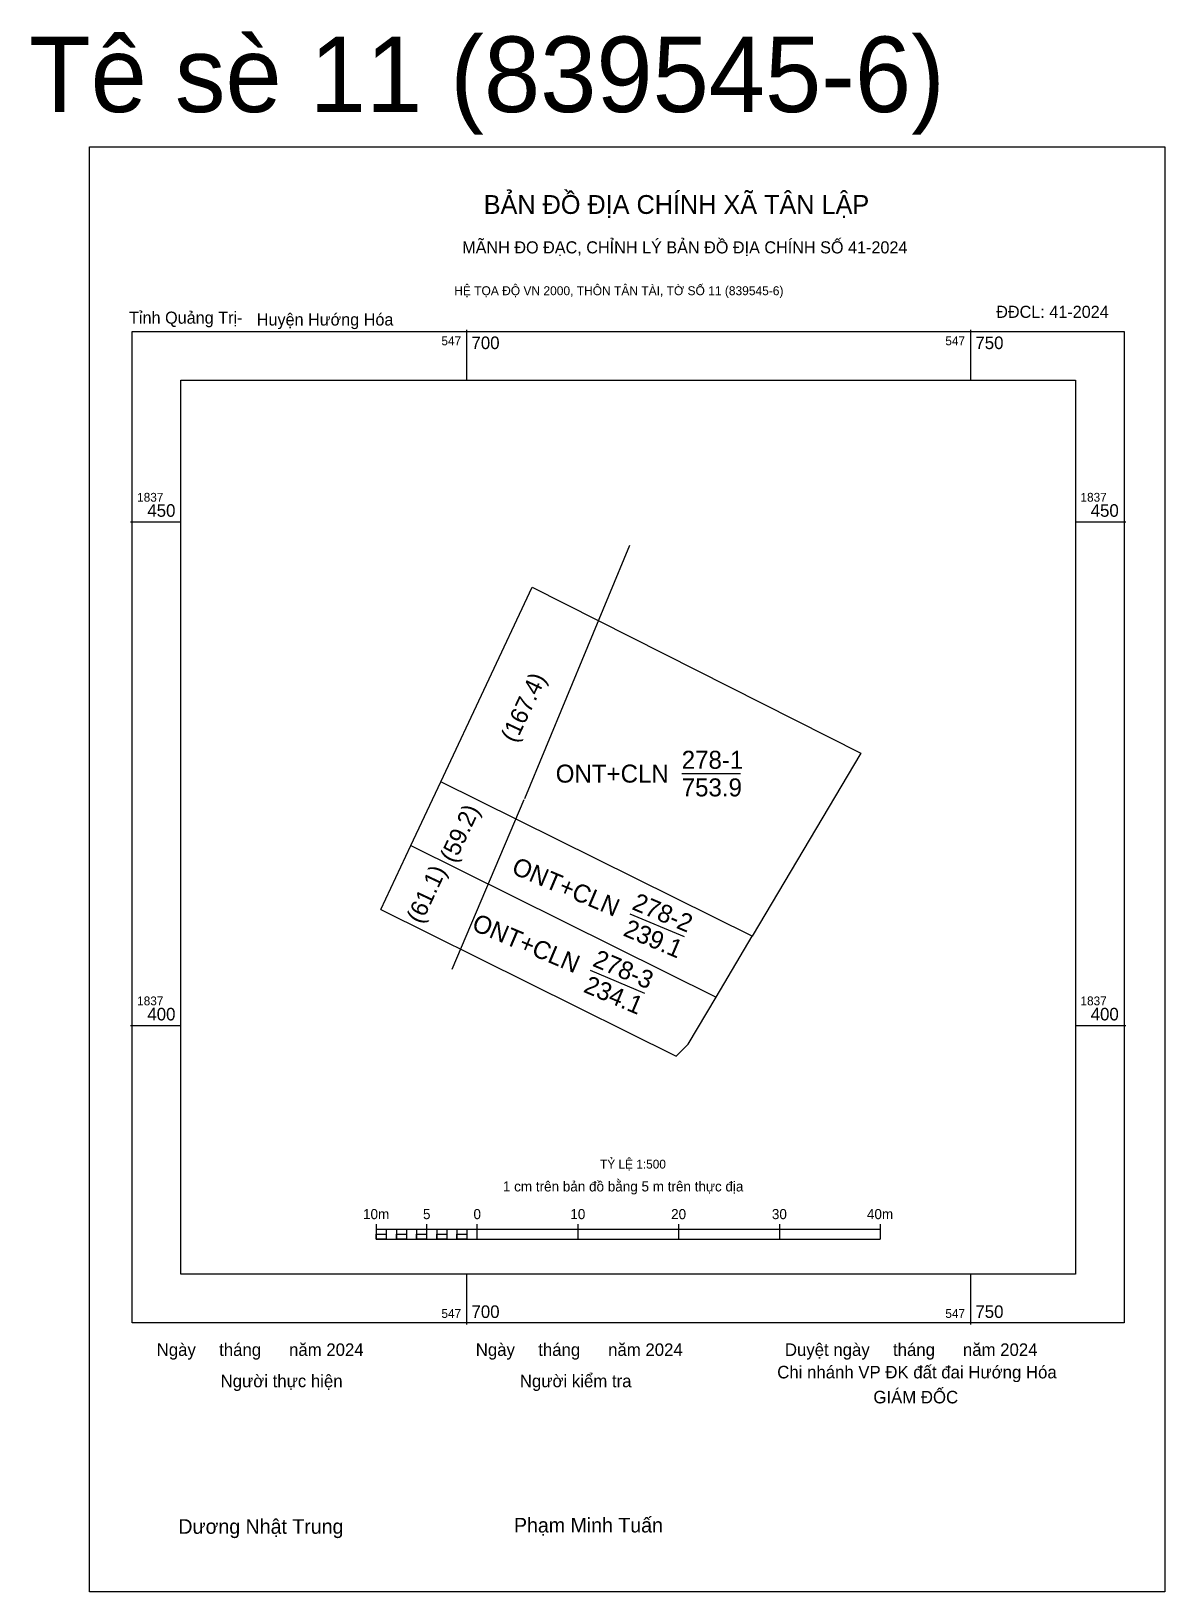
# Model space of a CAD drawing. Extents: x 547657 to 547769, y 1837344 to 1837499.
import ezdxf

# ---------------------------------------------------------------- set-up
doc = ezdxf.new("R2010")
doc.units = 0
for name, color, linetype in [('Level 10', 7, 'Continuous'), ('Level 13', 7, 'Continuous'), ('Level 15', 7, 'Continuous'), ('Level 27', 7, 'Continuous'), ('Level 49', 7, 'Continuous'), ('Level 59', 7, 'Continuous'), ('Level 6', 7, 'Continuous'), ('Level 62', 7, 'Continuous'), ('Level 63', 7, 'Continuous'), ('Level 9', 7, 'Continuous')]:
    doc.layers.add(name, color=color, linetype=linetype)

msp = doc.modelspace()

# ---------------------------------------------------------------- linework, layer by layer
at = {"layer": 'Level 10'}
msp.add_lwpolyline([(547739.15, 1837427.02), (547728.35, 1837408.85), (547697.45, 1837424.19), (547706.54, 1837443.53)], close=True, dxfattribs=at)
at = {"layer": 'Level 15'}
msp.add_lwpolyline([(547662.61, 1837487.23), (547769.29, 1837487.23), (547769.29, 1837343.77), (547662.61, 1837343.77)], close=True, dxfattribs=at)
at = {"layer": 'Level 27'}
for p, q in [((547739.15, 1837427.02), (547739.15, 1837427.02)), ((547697.45, 1837424.19), (547697.45, 1837424.19)), ((547728.35, 1837408.85), (547728.35, 1837408.84))]:
    msp.add_line(p, q, dxfattribs=at)
at = {"layer": 'Level 59'}
for p, q in [((547705.78, 1837422.53), (547716.23, 1837447.69)), ((547698.58, 1837405.59), (547705.74, 1837422.43))]:
    msp.add_line(p, q, dxfattribs=at)
at = {"layer": 'Level 62'}
msp.add_lwpolyline([(547671.67, 1837464.06), (547760.43, 1837464.06), (547760.43, 1837375.3), (547671.67, 1837375.3)], close=True, dxfattribs=at)
at = {"layer": 'Level 63'}
for p, q in [((547700, 1837469.06), (547700, 1837464.06)), ((547750, 1837469.06), (547750, 1837464.06)), ((547666.67, 1837450), (547671.67, 1837450)), ((547760.43, 1837450), (547765.43, 1837450)), ((547666.67, 1837400), (547671.67, 1837400)), ((547760.43, 1837400), (547765.43, 1837400)), ((547691.05, 1837380.27), (547691.05, 1837378.77)), ((547691.05, 1837379.77), (547741.05, 1837379.77)), ((547692.05, 1837379.77), (547692.05, 1837378.77)), ((547693.05, 1837379.77), (547693.05, 1837378.77)), ((547694.05, 1837379.77), (547694.05, 1837378.77)), ((547695.05, 1837379.77), (547695.05, 1837378.77)), ((547696.05, 1837380.27), (547696.05, 1837378.77)), ((547696.05, 1837379.77), (547696.05, 1837378.77)), ((547697.05, 1837379.77), (547697.05, 1837378.77)), ((547698.05, 1837379.77), (547698.05, 1837378.77)), ((547699.05, 1837379.77), (547699.05, 1837378.77)), ((547700.05, 1837379.77), (547700.05, 1837378.77)), ((547701.05, 1837380.27), (547701.05, 1837378.77)), ((547701.05, 1837379.77), (547701.05, 1837378.77)), ((547711.05, 1837380.27), (547711.05, 1837378.77)), ((547721.05, 1837380.27), (547721.05, 1837378.77)), ((547731.05, 1837380.27), (547731.05, 1837378.77)), ((547741.05, 1837380.27), (547741.05, 1837378.77)), ((547691.05, 1837378.77), (547741.05, 1837378.77)), ((547700, 1837375.3), (547700, 1837370.3)), ((547750, 1837375.3), (547750, 1837370.3))]:
    msp.add_line(p, q, dxfattribs=at)
for points in [[(547666.83, 1837468.9), (547765.27, 1837468.9), (547765.27, 1837370.46), (547666.83, 1837370.46)], [(547691.05, 1837379.27), (547692.05, 1837379.27), (547692.05, 1837378.77), (547691.05, 1837378.77)], [(547691.05, 1837379.27), (547692.05, 1837379.27), (547692.05, 1837378.77), (547691.05, 1837378.77)], [(547693.05, 1837379.27), (547694.05, 1837379.27), (547694.05, 1837378.77), (547693.05, 1837378.77)], [(547695.05, 1837379.27), (547696.05, 1837379.27), (547696.05, 1837378.77), (547695.05, 1837378.77)], [(547697.05, 1837379.27), (547698.05, 1837379.27), (547698.05, 1837378.77), (547697.05, 1837378.77)], [(547699.05, 1837379.27), (547700.05, 1837379.27), (547700.05, 1837378.77), (547699.05, 1837378.77)]]:
    msp.add_lwpolyline(points, close=True, dxfattribs=at)
at = {"layer": 'Level 9'}
for p, q in [((547721.36, 1837425), (547727.19, 1837425)), ((547694.47, 1837417.85), (547697.45, 1837424.19)), ((547691.5, 1837411.52), (547694.47, 1837417.85)), ((547694.47, 1837417.85), (547724.77, 1837402.81)), ((547691.5, 1837411.52), (547720.82, 1837396.96)), ((547716.23, 1837411.09), (547721.61, 1837408.82)), ((547724.77, 1837402.81), (547728.35, 1837408.85)), ((547712.29, 1837405.48), (547717.66, 1837403.21)), ((547721.99, 1837398.13), (547724.77, 1837402.81)), ((547720.82, 1837396.96), (547721.99, 1837398.13))]:
    msp.add_line(p, q, dxfattribs=at)

# ---------------------------------------------------------------- texts
at = {"layer": 'Level 13'}
for s, p in [('278-1', (547721.36, 1837425.48)), ('ONT+CLN', (547708.86, 1837424.11)), ('753.9', (547721.36, 1837422.74))]:
    msp.add_text(s, height=1.787, dxfattribs=at).set_placement(p)
for s, p in [('ONT+CLN', (547704.37, 1837415.13)), ('278-2', (547716.32, 1837411.57)), ('ONT+CLN', (547700.42, 1837409.52)), ('239.1', (547715.45, 1837408.96)), ('278-3', (547712.42, 1837405.94)), ('234.1', (547711.51, 1837403.36))]:
    msp.add_text(s, height=1.787, rotation=337.1031, dxfattribs=at).set_placement(p)
at = {"layer": 'Level 49'}
for s, p in [('(167.4)', (547704.89, 1837427.97)), ('(59.2)', (547698.84, 1837416.04)), ('(61.1)', (547695.53, 1837410))]:
    msp.add_text(s, height=1.702, rotation=64.8303, dxfattribs=at).set_placement(p)
at = {"layer": 'Level 6'}
msp.add_text('TỶ LỆ 1:500', height=0.879, dxfattribs=at).set_placement((547713.26, 1837385.79))
at = {"layer": 'Level 63'}
for s, height, p in [('Tê sè 11 (839545-6)', 7.5, (547656.59, 1837490.68)), ('BẢN ĐỒ ĐỊA CHÍNH XÃ TÂN LẬP', 1.8718, (547701.72, 1837480.57)), ('MÃNH ĐO ĐẠC, CHỈNH LÝ BẢN ĐỒ ĐỊA CHÍNH SỐ 41-2024', 1.2011, (547699.58, 1837476.65)), ('HỆ TỌA ĐỘ VN 2000, THÔN TÂN TÀI, TỜ SỐ 11 (839545-6)', 0.8891, (547698.79, 1837472.5)), ('547', 0.875, (547697.52, 1837467.53)), ('700', 1.25, (547700.5, 1837467.15)), ('547', 0.875, (547747.52, 1837467.53)), ('750', 1.25, (547750.5, 1837467.15)), ('1837', 0.875, (547667.33, 1837452)), ('1837', 0.875, (547760.93, 1837452)), ('450', 1.25, (547668.34, 1837450.5)), ('450', 1.25, (547761.94, 1837450.5)), ('1837', 0.875, (547667.33, 1837402)), ('1837', 0.875, (547760.93, 1837402)), ('400', 1.25, (547668.34, 1837400.5)), ('400', 1.25, (547761.94, 1837400.5)), ('1 cm trên bản đồ bằng 5 m trên thực địa', 1, (547703.62, 1837383.52)), ('10m', 1, (547689.74, 1837380.77)), ('5', 1, (547695.69, 1837380.77)), ('0', 1, (547700.7, 1837380.77)), ('10', 1, (547710.31, 1837380.77)), ('20', 1, (547720.31, 1837380.77)), ('30', 1, (547730.31, 1837380.77)), ('40m', 1, (547739.74, 1837380.77)), ('547', 0.875, (547697.52, 1837370.96)), ('700', 1.25, (547700.5, 1837370.96)), ('547', 0.875, (547747.52, 1837370.96)), ('750', 1.25, (547750.5, 1837370.96)), ('Ngày     tháng      năm 2024', 1.2442, (547669.27, 1837367.19)), ('Ngày     tháng      năm 2024', 1.2442, (547700.93, 1837367.19)), ('Duyệt ngày     tháng      năm 2024', 1.2442, (547731.6, 1837367.19)), ('Người kiểm tra', 1.2442, (547705.3, 1837364.08)), ('Chi nhánh VP ĐK đất đai Hướng Hóa', 1.2442, (547730.84, 1837364.96)), ('Người thực hiện', 1.2442, (547675.61, 1837364.08)), ('GIÁM ĐỐC', 1.244, (547740.38, 1837362.48)), ('Dương Nhật Trung', 1.4512, (547671.42, 1837349.53)), ('Phạm Minh Tuấn', 1.4512, (547704.72, 1837349.66))]:
    msp.add_text(s, height=height, dxfattribs=at).set_placement(p)
at = {"layer": 'Level 9'}
for s, p in [('Tỉnh Quảng Trị-', (547666.53, 1837469.67)), ('ĐĐCL: 41-2024', (547752.57, 1837470.25)), ('Huyện Hướng Hóa', (547679.2, 1837469.49))]:
    msp.add_text(s, height=1.2011, dxfattribs=at).set_placement(p)

doc.saveas('drawing.dxf')
